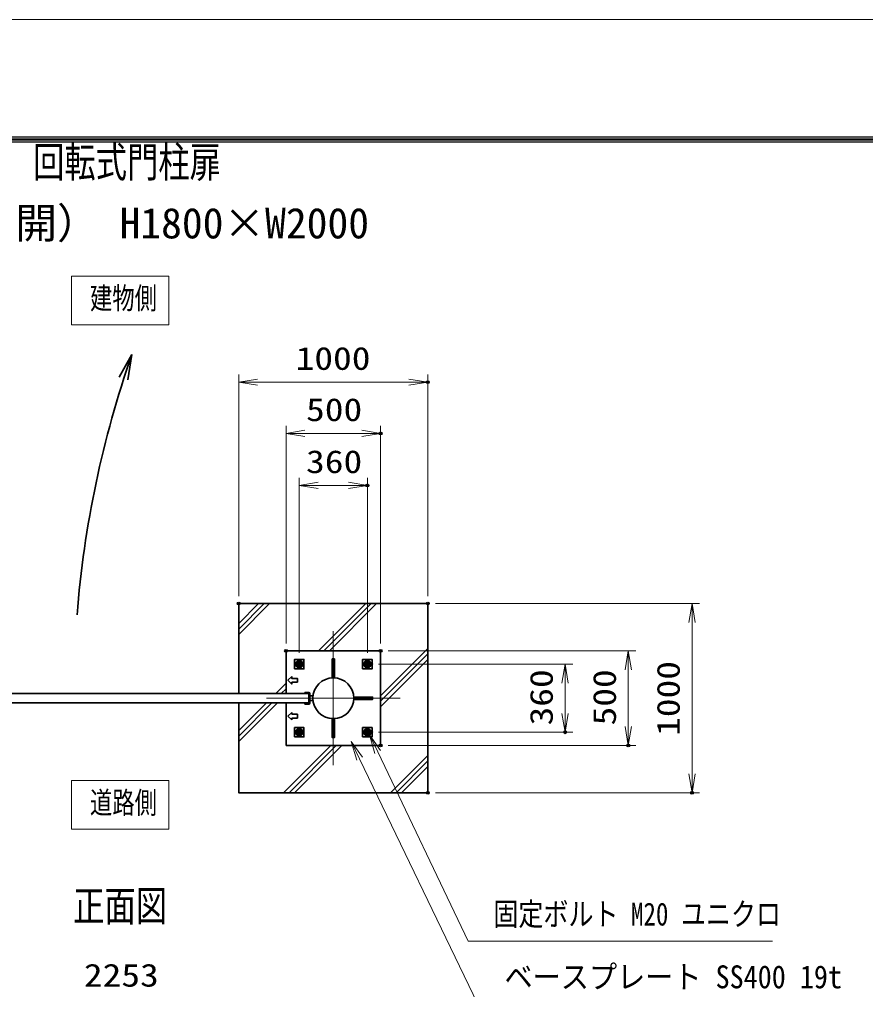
# Model space of a CAD drawing. Units: millimetres at full size. Extents: x -11880 to 11880, y -8400 to 8400.
# Drawn here: x 2864 to 7338, y 3271 to 8400 of the extents above; entities that cross this region are included whole.
import ezdxf
from ezdxf.enums import TextEntityAlignment as Align

# ---------------------------------------------------------------- set-up
doc = ezdxf.new("R2010")
doc.units = ezdxf.units.MM
doc.header["$LTSCALE"] = 30
doc.header["$PDMODE"] = 32
doc.header["$PDSIZE"] = 15
for name, pattern in [('DASHED', [7.5, 6, -1.5]), ('USER1', [18, 12, -1.5, 3, -1.5]), ('USER2', [9, 6, -0.75, 1.5, -0.75])]:
    doc.linetypes.add(name, pattern=pattern)
for name, color, linetype, lineweight in [('0-0_D-TTL', 7, 'Continuous', 18), ('0-1_外形線', 7, 'Continuous', 35), ('0-2_軸線', 200, 'USER1', 15), ('0-3_細線', 2, 'Continuous', 35), ('0-4_寸法線', 4, 'Continuous', 18), ('0-5_0', 7, 'Continuous', 18), ('0-7_隠れ線', 140, 'DASHED', 18), ('0-D_AM_0N', 7, 'Continuous', 50), ('0-E_AM_4N', 4, 'Continuous', 25), ('0-F_AM_7N', 6, 'USER2', 18), ('1-2_ハッチング', 253, 'Continuous', 13)]:
    doc.layers.add(name, color=color, linetype=linetype, lineweight=lineweight)
for name, color, linetype in [('0-6_Defpoints', 7, 'Continuous'), ('0-9_文字3', 254, 'Continuous'), ('0-C_文字', 254, 'Continuous')]:
    doc.layers.add(name, color=color, linetype=linetype)
doc.styles.add('ＭＳ ゴシック', font='')
doc.styles.get('ＭＳ ゴシック').set_extended_font_data('MS Gothic')

# ---------------------------------------------------------------- blocks, each defined once
blk = doc.blocks.new('U299')
at = {"layer": '0-D_AM_0N'}
blk.add_lwpolyline([(11202605.2, 80460010.1), (11203055.2, 80459750.3), (11203505.2, 80460010.1), (11203505.2, 80460529.7), (11203055.2, 80460789.5), (11202605.2, 80460529.7)], close=True, dxfattribs=at)
for radius in [450, 259.4]:
    blk.add_circle((11203055.2, 80460269.9), radius, dxfattribs=at)
at = {"layer": '0-E_AM_4N'}
blk.add_arc((11203055.2, 80460269.9), 300, 260, 170, dxfattribs=at)
at = {"layer": '0-F_AM_7N'}
for p, q in [((11202483.7, 80460269.9), (11203626.8, 80460269.9)), ((11203055.2, 80460841.5), (11203055.2, 80459698.3))]:
    blk.add_line(p, q, dxfattribs=at)
blk = doc.blocks.new('U300')
at = {"layer": '0-D_AM_0N'}
blk.add_lwpolyline([(11213405.2, 80460010.1), (11213855.2, 80459750.3), (11214305.2, 80460010.1), (11214305.2, 80460529.7), (11213855.2, 80460789.5), (11213405.2, 80460529.7)], close=True, dxfattribs=at)
for radius in [450, 259.4]:
    blk.add_circle((11213855.2, 80460269.9), radius, dxfattribs=at)
at = {"layer": '0-E_AM_4N'}
blk.add_arc((11213855.2, 80460269.9), 300, 260, 170, dxfattribs=at)
at = {"layer": '0-F_AM_7N'}
for p, q in [((11213283.7, 80460269.9), (11214426.8, 80460269.9)), ((11213855.2, 80460841.5), (11213855.2, 80459698.3))]:
    blk.add_line(p, q, dxfattribs=at)
blk = doc.blocks.new('U301')
at = {"layer": '0-D_AM_0N'}
blk.add_lwpolyline([(11213405.2, 80449210.1), (11213855.2, 80448950.3), (11214305.2, 80449210.1), (11214305.2, 80449729.7), (11213855.2, 80449989.5), (11213405.2, 80449729.7)], close=True, dxfattribs=at)
for radius in [450, 259.4]:
    blk.add_circle((11213855.2, 80449469.9), radius, dxfattribs=at)
at = {"layer": '0-E_AM_4N'}
blk.add_arc((11213855.2, 80449469.9), 300, 260, 170, dxfattribs=at)
at = {"layer": '0-F_AM_7N'}
for p, q in [((11213283.7, 80449469.9), (11214426.8, 80449469.9)), ((11213855.2, 80450041.5), (11213855.2, 80448898.3))]:
    blk.add_line(p, q, dxfattribs=at)
blk = doc.blocks.new('U302')
at = {"layer": '0-D_AM_0N'}
blk.add_lwpolyline([(11202605.2, 80449210.1), (11203055.2, 80448950.3), (11203505.2, 80449210.1), (11203505.2, 80449729.7), (11203055.2, 80449989.5), (11202605.2, 80449729.7)], close=True, dxfattribs=at)
for radius in [450, 259.4]:
    blk.add_circle((11203055.2, 80449469.9), radius, dxfattribs=at)
at = {"layer": '0-E_AM_4N'}
blk.add_arc((11203055.2, 80449469.9), 300, 260, 170, dxfattribs=at)
at = {"layer": '0-F_AM_7N'}
for p, q in [((11202483.7, 80449469.9), (11203626.8, 80449469.9)), ((11203055.2, 80450041.5), (11203055.2, 80448898.3))]:
    blk.add_line(p, q, dxfattribs=at)
blk = doc.blocks.new('_Open')
at = {"layer": '0-5_0', "color": 4}
blk.add_line((-30, 5), (0, 0), dxfattribs=at)
blk.add_lwpolyline([(-30, -5), (0, 0), (-30, 0)], dxfattribs=at)
blk = doc.blocks.new('S281')
at = {"layer": '0-4_寸法線'}
for points in [[(11278124.1, 80416333.8), (11229831.3, 80416333.8), (11215509.7, 80446347.4), (11214217.8, 80449055)], [(11215961, 80446562.8), (11214217.8, 80449055), (11215058.5, 80446132.1)]]:
    blk.add_lwpolyline(points, dxfattribs=at)
at = {"layer": '0-4_寸法線', "color": 254, "style": 'ＭＳ ゴシック', "width": 0.8}
blk.add_text('固定ボルト M20 ユニクロ', height=3637, dxfattribs=at).set_placement((11233840.3, 80417734.4), align=Align.BOTTOM_LEFT)
blk = doc.blocks.new('S282')
at = {"layer": '0-4_寸法線'}
for points in [[(11285367.3, 80406376.8), (11231400.9, 80406376.8), (11212617.2, 80445283.7), (11211312.8, 80447985.4)], [(11213067.4, 80445501.1), (11211312.8, 80447985.4), (11212166.9, 80445066.4)]]:
    blk.add_lwpolyline(points, dxfattribs=at)
at = {"layer": '0-4_寸法線', "color": 254, "style": 'ＭＳ ゴシック', "width": 0.9}
blk.add_text('ベースプレート SS400 19t', height=3637, dxfattribs=at).set_placement((11235600.9, 80407777.3), align=Align.BOTTOM_LEFT)

msp = doc.modelspace()

# ---------------------------------------------------------------- linework, layer by layer
at = {"layer": '0-0_D-TTL'}
for points in [[(-11880, -8400), (11880, -8400), (11880, 8400), (-11880, 8400)], [(-11116.29, 7779.43), (11116.29, 7779.43), (11116.29, -7777.71), (-11116.29, -7777.71)], [(-11109.21, 7772.36), (11109.21, 7772.36), (11109.21, -7770.64), (-11109.21, -7770.64)], [(-11102.14, 7765.29), (11102.14, 7765.29), (11102.14, -7763.57), (-11102.14, -7763.57)], [(-11095.07, 7758.21), (11095.07, 7758.21), (11095.07, -7756.5), (-11095.07, -7756.5)], [(-11088, 7751.14), (11088, 7751.14), (11088, -7749.43), (-11088, -7749.43)]]:
    msp.add_lwpolyline(points, close=True, dxfattribs=at)
at = {"layer": '0-1_外形線'}
for p, q in [((4273.88, 5061.26), (4273.88, 4836.26)), ((4773.88, 5061.26), (4273.88, 5061.26)), ((4773.88, 4561.26), (4773.88, 5061.26)), ((4373.88, 4842.26), (4393.88, 4842.26)), ((4393.88, 4786.26), (4393.88, 4836.26)), ((4399.88, 4836.26), (4399.88, 4786.26)), ((4399.88, 4823.76), (4416.45, 4823.76)), ((4273.88, 4786.26), (4273.88, 4561.26)), ((4416.45, 4798.76), (4399.88, 4798.76)), ((4273.88, 4561.26), (4773.88, 4561.26))]:
    msp.add_line(p, q, dxfattribs=at)
for points in [[(4023.88, 4786.26), (4023.88, 4311.26), (5023.88, 4311.26), (5023.88, 5311.26), (4023.88, 5311.26), (4023.88, 4836.26)], [(4393.88, 4836.26), (4373.88, 4836.26), (4373.88, 4842.26)], [(4393.88, 4780.26), (4373.88, 4780.26), (4373.88, 4786.26), (4393.88, 4786.26)]]:
    msp.add_lwpolyline(points, dxfattribs=at)
for points in [[(4318.88, 4966.26), (4368.88, 4966.26), (4368.88, 5016.26), (4318.88, 5016.26)], [(4678.88, 4966.26), (4728.88, 4966.26), (4728.88, 5016.26), (4678.88, 5016.26)], [(2393.88, 4836.26), (4393.88, 4836.26), (4393.88, 4786.26), (2393.88, 4786.26)], [(4318.88, 4606.26), (4368.88, 4606.26), (4368.88, 4656.26), (4318.88, 4656.26)], [(4678.88, 4606.26), (4728.88, 4606.26), (4728.88, 4656.26), (4678.88, 4656.26)]]:
    msp.add_lwpolyline(points, close=True, dxfattribs=at)
msp.add_circle((4523.88, 4811.26), 108.15, dxfattribs=at)
for centre, start, end in [((4393.88, 4836.26), 0, 90), ((4393.88, 4786.26), 270, 0)]:
    msp.add_arc(centre, 6, start, end, dxfattribs=at)
at = {"layer": '0-2_軸線'}
for p, q in [((4523.88, 4811.26), (4523.88, 5164.82)), ((4523.88, 4811.26), (4170.32, 4811.26)), ((4393.88, 4811.26), (4554.37, 4811.26)), ((4523.88, 4811.26), (4877.43, 4811.26)), ((4523.88, 4811.26), (4523.88, 4457.71))]:
    msp.add_line(p, q, dxfattribs=at)
at = {"layer": '0-3_細線'}
for p, q in [((3459.33, 6629.14), (3391.63, 6507.96)), ((3459.33, 6629.14), (3438.29, 6494.46)), ((4517.88, 5019.16), (4517.88, 4919.25)), ((4399.88, 4827.76), (4403.88, 4823.76)), ((4403.88, 4798.76), (4399.88, 4794.76)), ((4303.88, 4736.26), (4283.88, 4716.26)), ((4303.88, 4736.26), (4303.88, 4726.26)), ((4303.88, 4726.26), (4333.88, 4726.26)), ((4333.88, 4726.26), (4333.88, 4706.26)), ((4283.88, 4716.26), (4303.88, 4696.26)), ((4333.88, 4706.26), (4303.88, 4706.26)), ((4303.88, 4696.26), (4303.88, 4706.26))]:
    msp.add_line(p, q, dxfattribs=at)
for points in [[(4517.88, 5019.16), (4529.88, 5019.16), (4529.88, 4919.41)], [(4303.88, 4926.26), (4283.88, 4906.26), (4303.88, 4886.26), (4303.88, 4896.26)], [(4303.88, 4926.26), (4303.88, 4916.26), (4333.88, 4916.26), (4333.88, 4896.26), (4303.88, 4896.26)], [(4631.86, 4817.26), (4731.78, 4817.26), (4731.78, 4805.26), (4631.86, 4805.26)], [(4517.88, 4703.28), (4517.88, 4603.36), (4529.88, 4603.36), (4529.88, 4703.11)]]:
    msp.add_lwpolyline(points, dxfattribs=at)
msp.add_arc((8607.92, 4825.73), 5455.3, 160.69606, 175.52715, dxfattribs=at)
at = {"layer": '0-4_寸法線'}
for p, q in [((4023.88, 5351.26), (4023.88, 6522.2)), ((5023.88, 5351.26), (5023.88, 6522.2)), ((4023.88, 6482.2), (5023.88, 6482.2)), ((4273.88, 5101.26), (4273.88, 6251.26)), ((4273.88, 6211.26), (4773.88, 6211.26)), ((4773.88, 5101.26), (4773.88, 6251.26)), ((4343.88, 5050.32), (4343.88, 5976.35)), ((4703.88, 5050.32), (4703.88, 5976.35)), ((4343.88, 5936.35), (4703.88, 5936.35)), ((5063.88, 5311.26), (6460.22, 5311.26)), ((6420.22, 5311.26), (6420.22, 4311.26)), ((4813.88, 5061.26), (6123.09, 5061.26)), ((6083.09, 5061.26), (6083.09, 4561.26)), ((4762.93, 4991.26), (5789.23, 4991.26)), ((5749.23, 4991.26), (5749.23, 4631.26)), ((4762.93, 4631.26), (5789.23, 4631.26)), ((4813.88, 4561.26), (6123.09, 4561.26)), ((5063.88, 4311.26), (6460.22, 4311.26))]:
    msp.add_line(p, q, dxfattribs=at)
for points in [[(3139.78, 6785), (3655.04, 6785), (3655.04, 7042.08), (3139.78, 7042.08)], [(3139.78, 4118.25), (3655.04, 4118.25), (3655.04, 4375.33), (3139.78, 4375.33)]]:
    msp.add_lwpolyline(points, close=True, dxfattribs=at)
at = {"layer": '0-6_Defpoints'}
for p in [(5023.88, 6482.2), (4773.88, 6211.26), (4703.88, 5936.35), (4023.88, 5311.26), (5023.88, 5311.26), (5023.88, 5311.26), (4273.88, 5061.26), (4773.88, 5061.26), (4773.88, 5061.26), (4343.88, 5010.32), (4703.88, 5010.32), (4722.93, 4991.26), (4722.93, 4631.26), (5749.23, 4631.26), (4773.88, 4561.26), (6083.09, 4561.26), (5023.88, 4311.26), (6420.22, 4311.26)]:
    msp.add_point(p, dxfattribs=at)
at = {"layer": '0-7_隠れ線'}
for centre in [(4343.88, 4991.26), (4703.88, 4991.26), (4343.88, 4631.26), (4703.88, 4631.26)]:
    msp.add_circle(centre, 20, dxfattribs=at)
at = {"layer": '1-2_ハッチング'}
for p, q in [((4023.88, 5205.91), (4129.23, 5311.26)), ((4023.88, 5176.91), (4158.23, 5311.26)), ((4023.88, 5147.91), (4187.23, 5311.26)), ((4444.92, 5061.26), (4694.92, 5311.26)), ((4473.92, 5061.26), (4723.92, 5311.26)), ((4502.92, 5061.26), (4752.92, 5311.26)), ((4773.88, 4824.54), (5023.88, 5074.54)), ((4773.88, 4795.54), (5023.88, 5045.54)), ((4773.88, 4766.54), (5023.88, 5016.54)), ((4219.92, 4836.26), (4273.88, 4890.22)), ((4248.92, 4836.26), (4273.88, 4861.22)), ((4023.88, 4640.22), (4169.92, 4786.26)), ((4023.88, 4611.22), (4198.92, 4786.26)), ((4023.88, 4582.22), (4227.92, 4786.26)), ((4260.6, 4311.26), (4510.6, 4561.26)), ((4289.6, 4311.26), (4539.6, 4561.26)), ((4318.6, 4311.26), (4568.6, 4561.26)), ((4826.29, 4311.26), (5023.88, 4508.85)), ((4855.29, 4311.26), (5023.88, 4479.85)), ((4884.29, 4311.26), (5023.88, 4450.85))]:
    msp.add_line(p, q, dxfattribs=at)

# ---------------------------------------------------------------- block references
at = {"layer": '0-4_寸法線', "xscale": 3.333333, "yscale": 3.333333}
for p, rotation in [((4023.88, 6482.2), 180), ((4273.88, 6211.26), 180), ((4343.88, 5936.35), 180), ((6420.22, 5311.26), 90), ((6083.09, 5061.26), 90), ((5749.23, 4991.26), 90), ((5749.23, 4631.26), 270), ((6083.09, 4561.26), 270), ((6420.22, 4311.26), 270)]:
    msp.add_blockref('_Open', p, dxfattribs=dict(at, rotation=rotation))
at = {"layer": '0-4_寸法線'}
for name, p, xscale, yscale in [('_Open', (5023.88, 6482.2), 3.333333, 3.333333), ('_Open', (4773.88, 6211.26), 3.333333, 3.333333), ('_Open', (4703.88, 5936.35), 3.333333, 3.333333), ('S281', (-369091.3, -2677017.73), 0.03333333, 0.03333333), ('S282', (-369091.3, -2677017.73), 0.03333333, 0.03333333)]:
    msp.add_blockref(name, p, dxfattribs=dict(at, xscale=xscale, yscale=yscale))
at = {"layer": '0-D_AM_0N', "xscale": 0.03333333, "yscale": 0.03333333}
for name in ['U299', 'U300', 'U302', 'U301']:
    msp.add_blockref(name, (-369091.3, -2677017.73), dxfattribs=at)

# ---------------------------------------------------------------- texts
at = {"layer": '0-1_外形線', "style": 'ＭＳ ゴシック', "width": 0.75}
for s, p in [('建物側', (3237.37, 6833.72)), ('道路側', (3237.37, 4166.97))]:
    msp.add_text(s, height=115.5, dxfattribs=at).set_placement(p, align=Align.BOTTOM_LEFT)
at = {"layer": '0-4_寸法線', "color": 254, "style": 'ＭＳ ゴシック', "width": 1.2}
for s, p in [('1000', (4324.68, 6510.88)), ('500', (4379.88, 6239.95)), ('360', (4379.88, 5965.03)), ('2253', (3205.38, 3249.89))]:
    msp.add_text(s, height=121.2, dxfattribs=at).set_placement(p, align=Align.BOTTOM_LEFT)
for s, p in [('1000', (6391.53, 4612.06)), ('360', (5720.54, 4667.26)), ('500', (6054.4, 4667.26))]:
    msp.add_text(s, height=121.2, rotation=90, dxfattribs=at).set_placement(p, align=Align.BOTTOM_LEFT)
at = {"layer": '0-9_文字3', "style": 'ＭＳ ゴシック', "width": 0.75}
msp.add_text('回転式門柱扉', height=161.7, dxfattribs=at).set_placement((2936.81, 7516.73), align=Align.BOTTOM_LEFT)
at = {"layer": '0-9_文字3', "style": 'ＭＳ ゴシック'}
msp.add_text('TKM-G（片開） H1800×W2000', height=161.6, dxfattribs=at).set_placement((1852.39, 7193.77), align=Align.BOTTOM_LEFT)
at = {"layer": '0-C_文字', "style": 'ＭＳ ゴシック', "width": 0.75}
msp.add_text('正面図', height=161.7, dxfattribs=at).set_placement((3148.7, 3583.73), align=Align.BOTTOM_LEFT)

doc.saveas('drawing.dxf')
